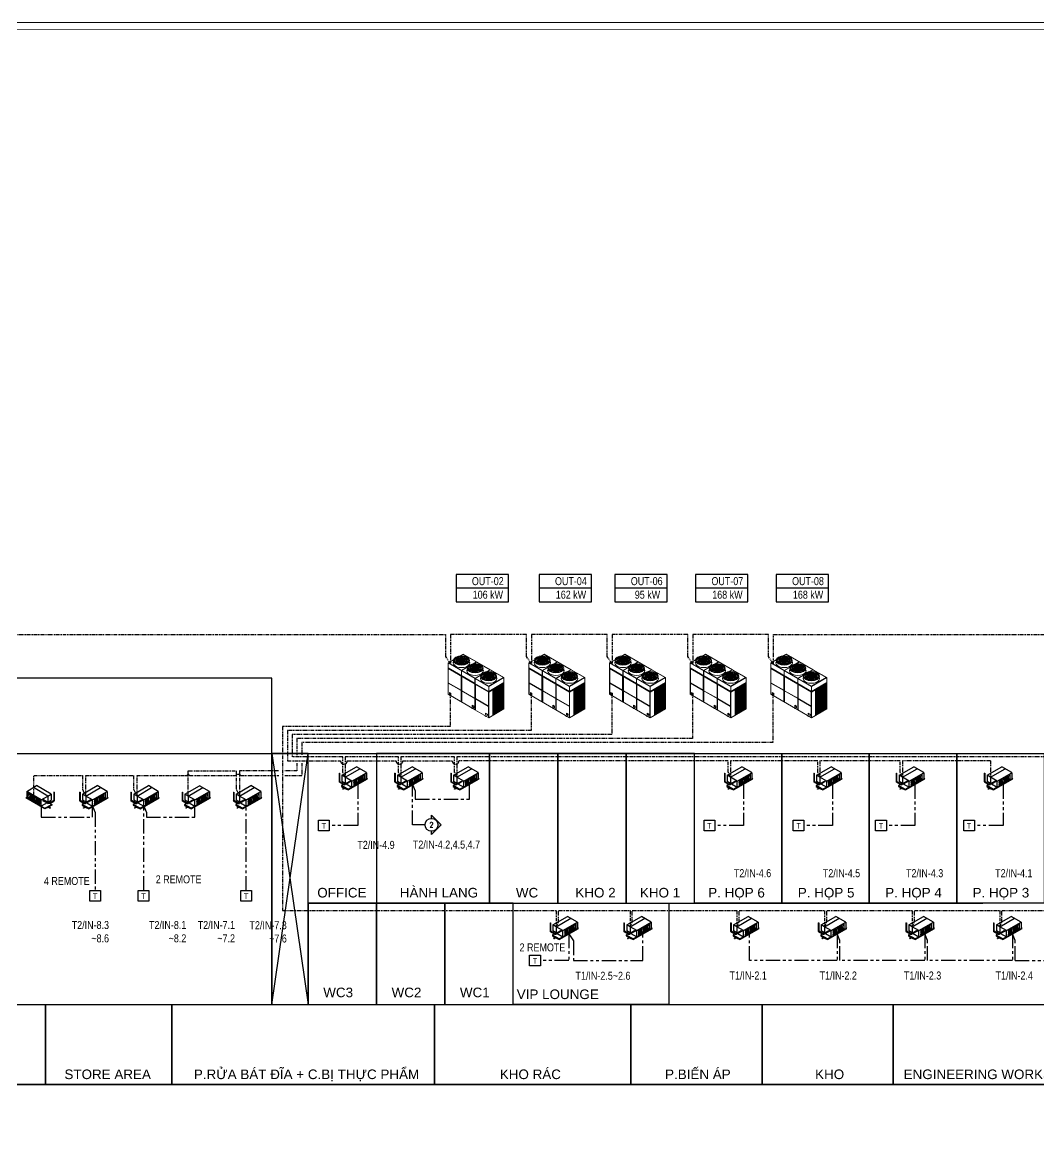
# Model space of a CAD drawing. Header units: millimetres. Extents: x -91525 to 4597779, y -698580 to 576167.
# Drawn here: x -39578 to 4982, y -93966 to -44359 of the extents above; entities that cross this region are included whole.
import ezdxf
from ezdxf.enums import TextEntityAlignment as Align

# ---------------------------------------------------------------- set-up
doc = ezdxf.new("R2010")
doc.units = ezdxf.units.MM
for name, pattern in [('CONTINOUS', [0]), ('HIDDEN', [0.375, 0.25, -0.125]), ('PHANTOM', [63.5, 31.75, -6.35, 6.35, -6.35, 6.35, -6.35]), ('PHANTOM2', [1.25, 0.625, -0.125, 0.125, -0.125, 0.125, -0.125])]:
    doc.linetypes.add(name, pattern=pattern)
doc.layers.get('DEFPOINTS').update_dxf_attribs({"lineweight": 5})
for name, color, linetype in [('!-AC-EQUIPEMNT', 3, 'Continuous'), ('0-----BMS.L.thermo', 3, 'Continuous'), ('0---control-remote', 2, 'HIDDEN'), ('AC-EQU', 3, 'Continuous'), ('AirC- Machine', 3, 'CONTINOUS'), ('DAY-CS', 4, 'HIDDEN'), ('P-PL31-35$0$I-NOTE', 8, 'Continuous')]:
    doc.layers.add(name, color=color, linetype=linetype)
for name, color, linetype, lineweight in [('0---CONTROL', 6, 'PHANTOM', 30), ('AC-equip', 3, 'Continuous', 15), ('KHUNG TEN SD3 - Ariyana 2007$0$0-CON', 253, 'Continuous', 0)]:
    doc.layers.add(name, color=color, linetype=linetype, lineweight=lineweight)
doc.styles.add('0-----E.Arial', font='arial.ttf')
doc.styles.add('E-Dia-TEXT', font='romans.shx', dxfattribs={"width": 0.85, "bigfont": 'vns.shx'})
doc.styles.add('GHS', font='nghia5.shx', dxfattribs={"width": 0.8, "bigfont": 'bigfont.shx'})
doc.styles.add('P-PL31-35$0$Arial', font='arial.ttf')

# ---------------------------------------------------------------- blocks, each defined once
blk = doc.blocks.new('RX48M')
at = {"color": 0, "ltscale": 2.5}
for p, q in [((-1929, 822), (-1677, 968)), ((-1889, 825), (-1677, 948)), ((558, -322), (-1677, 968)), ((-594, 323), (-1677, 948)), ((-2934, 242), (-2476, 507)), ((-2934, 242), (-2934, -2338)), ((-2934, 242), (-700, -1048)), ((-2899, 242), (-2481, 484)), ((-2899, 242), (-1817, -383)), ((-2464, 247), (-2464, 355)), ((-2436, 555), (-2186, 511)), ((-2436, 340), (-1903, 434)), ((-2277, 708), (-1883, 480)), ((-2277, 187), (-2092, 294)), ((-1903, 660), (-1957, 808)), ((-1957, 87), (-1842, 402)), ((-1809, 493), (-1695, 808)), ((-1769, 414), (-1374, 187)), ((-1749, 461), (-1215, 555)), ((-1695, 87), (-1748, 235)), ((-1560, 601), (-1374, 708)), ((-1466, 384), (-1215, 340)), ((-1188, 247), (-1188, 355)), ((-1157, 61), (-762, -167)), ((-860, 170), (-594, 323)), ((-783, 13), (-837, 161)), ((-816, 175), (-577, 313)), ((-689, -154), (-574, 161)), ((523, -322), (-577, 313)), ((-439, -46), (-254, 61)), ((-2934, -172), (-700, -1462)), ((-2934, -224), (-700, -1514)), ((-2917, -234), (-2917, -2348)), ((-1860, -844), (-1860, -2958)), ((-1842, -834), (-1842, -2968)), ((-1834, -393), (-1834, -859)), ((-1818, -402), (-1818, -868)), ((-1817, -383), (-1345, -111)), ((-1811, -892), (-1811, -2986)), ((-1800, -393), (-1354, -136)), ((-1800, -393), (-700, -1028)), ((-1794, -882), (-1794, -2996)), ((-1344, -400), (-1344, -292)), ((-1316, -92), (-1065, -136)), ((-1316, -307), (-783, -213)), ((-1157, -460), (-972, -353)), ((-837, -560), (-722, -245)), ((-700, -1048), (558, -322)), ((-700, -1028), (523, -322)), ((-698, -1049), (-235, -781)), ((-648, -233), (-254, -460)), ((-628, -186), (-95, -92)), ((-574, -560), (-628, -412)), ((-345, -263), (-95, -307)), ((-197, -738), (53, -782)), ((-197, -953), (336, -859)), ((-67, -400), (-67, -292)), ((-38, -585), (356, -812)), ((259, -476), (524, -323)), ((336, -633), (282, -485)), ((282, -1206), (396, -891)), ((302, -471), (559, -323)), ((430, -800), (544, -485)), ((470, -878), (864, -1106)), ((490, -832), (1023, -738)), ((1642, -968), (542, -333)), ((1676, -968), (559, -323)), ((679, -692), (864, -585)), ((773, -909), (1023, -953)), ((-2917, -1404), (-1860, -2014)), ((-2917, -1424), (-1860, -2034)), ((-717, -1504), (-717, -3618)), ((-715, -1039), (-713, -3620)), ((-715, -1453), (419, -2108)), ((-715, -1505), (419, -2159)), ((-700, -1048), (-700, -3628)), ((-700, -1048), (-697, -3629)), ((-698, -1049), (419, -1694)), ((-693, -1538), (-693, -3632)), ((-681, -1039), (419, -1674)), ((-676, -1528), (-676, -3642)), ((-225, -1045), (-225, -938)), ((-38, -1106), (147, -999)), ((419, -1694), (1676, -968)), ((419, -1674), (1642, -968)), ((419, -2107), (1676, -1381)), ((419, -2159), (1676, -1433)), ((419, -1694), (419, -4274)), ((544, -1206), (490, -1058)), ((930, -1864), (930, -3979)), ((947, -1854), (947, -3969)), ((991, -1876), (1058, -1838)), ((1051, -1045), (1051, -938)), ((1065, -1842), (1065, -1954)), ((1100, -1766), (1100, -3881)), ((1117, -1756), (1117, -3871)), ((1169, -1782), (1169, -1894)), ((1176, -1770), (1242, -1731)), ((1176, -1898), (1242, -1859)), ((1249, -1735), (1249, -1847)), ((1290, -1712), (1290, -1824)), ((1297, -1700), (1364, -1661)), ((1297, -1828), (1364, -1789)), ((1297, -1872), (1364, -1834)), ((1371, -1665), (1371, -1777)), ((1371, -1838), (1371, -1950)), ((1419, -1637), (1419, -1749)), ((1419, -1810), (1419, -1922)), ((1426, -1625), (1492, -1587)), ((1426, -1753), (1492, -1715)), ((1426, -1798), (1492, -1760)), ((1499, -1591), (1499, -1703)), ((1499, -1764), (1499, -1876)), ((1548, -1563), (1548, -1675)), ((1548, -1736), (1548, -1848)), ((1555, -1551), (1621, -1513)), ((1555, -1679), (1621, -1641)), ((1555, -1724), (1621, -1685)), ((1555, -1852), (1621, -1813)), ((1555, -1897), (1621, -1858)), ((1628, -1517), (1628, -1629)), ((1628, -1689), (1628, -1801)), ((1628, -1862), (1628, -1974)), ((1676, -968), (1676, -3548)), ((-2934, -2338), (-700, -3628)), ((-2814, -2196), (-2692, -2266)), ((-2814, -2408), (-2814, -2196)), ((-2786, -2423), (-2806, -2445)), ((-2806, -2445), (-2754, -2475)), ((-2753, -2441), (-2788, -2462)), ((-2785, -2440), (-2744, -2464)), ((-2754, -2475), (-2717, -2463)), ((-2692, -2478), (-2692, -2266)), ((-1794, -2052), (-717, -2674)), ((-1794, -2072), (-717, -2694)), ((-676, -2698), (401, -3319)), ((-676, -2718), (401, -3339)), ((401, -2149), (401, -4264)), ((765, -1959), (765, -4074)), ((783, -1949), (783, -4064)), ((821, -1983), (821, -2095)), ((821, -2155), (821, -2267)), ((821, -2328), (821, -2440)), ((821, -2501), (821, -2613)), ((821, -2674), (821, -2786)), ((828, -1971), (894, -1932)), ((828, -2099), (894, -2060)), ((828, -2143), (894, -2105)), ((828, -2271), (894, -2233)), ((828, -2316), (894, -2278)), ((828, -2444), (894, -2406)), ((828, -2489), (894, -2451)), ((828, -2617), (894, -2579)), ((828, -2662), (894, -2623)), ((828, -2790), (894, -2751)), ((828, -2834), (894, -2796)), ((901, -1936), (901, -2048)), ((901, -2109), (901, -2221)), ((901, -2282), (901, -2394)), ((901, -2455), (901, -2567)), ((901, -2627), (901, -2739)), ((984, -1888), (984, -2000)), ((984, -2061), (984, -2173)), ((984, -2234), (984, -2346)), ((984, -2407), (984, -2519)), ((984, -2579), (984, -2691)), ((984, -2752), (984, -2864)), ((991, -2004), (1058, -1966)), ((991, -2049), (1058, -2011)), ((991, -2177), (1058, -2139)), ((991, -2222), (1058, -2183)), ((991, -2350), (1058, -2312)), ((991, -2395), (1058, -2356)), ((991, -2523), (1058, -2484)), ((991, -2567), (1058, -2529)), ((991, -2695), (1058, -2657)), ((991, -2740), (1058, -2702)), ((1065, -2015), (1065, -2127)), ((1065, -2187), (1065, -2300)), ((1065, -2360), (1065, -2472)), ((1065, -2533), (1065, -2645)), ((1065, -2706), (1065, -2818)), ((1169, -1954), (1169, -2066)), ((1169, -2127), (1169, -2239)), ((1169, -2300), (1169, -2412)), ((1169, -2473), (1169, -2585)), ((1169, -2646), (1169, -2758)), ((1176, -1942), (1242, -1904)), ((1176, -2070), (1242, -2032)), ((1176, -2115), (1242, -2077)), ((1176, -2243), (1242, -2205)), ((1176, -2288), (1242, -2250)), ((1176, -2416), (1242, -2378)), ((1176, -2461), (1242, -2422)), ((1176, -2589), (1242, -2551)), ((1176, -2634), (1242, -2595)), ((1176, -2762), (1242, -2723)), ((1176, -2806), (1242, -2768)), ((1249, -1908), (1249, -2020)), ((1249, -2081), (1249, -2193)), ((1249, -2254), (1249, -2366)), ((1249, -2426), (1249, -2539)), ((1249, -2599), (1249, -2711)), ((1249, -2772), (1249, -2884)), ((1290, -1884), (1290, -1996)), ((1290, -2057), (1290, -2169)), ((1290, -2230), (1290, -2342)), ((1290, -2403), (1290, -2515)), ((1290, -2575), (1290, -2687)), ((1290, -2748), (1290, -2860)), ((1297, -2000), (1364, -1962)), ((1297, -2045), (1364, -2007)), ((1297, -2173), (1364, -2135)), ((1297, -2218), (1364, -2180)), ((1297, -2346), (1364, -2308)), ((1297, -2391), (1364, -2352)), ((1297, -2519), (1364, -2480)), ((1297, -2563), (1364, -2525)), ((1297, -2691), (1364, -2653)), ((1297, -2736), (1364, -2698)), ((1371, -2011), (1371, -2123)), ((1371, -2184), (1371, -2296)), ((1371, -2356), (1371, -2468)), ((1371, -2529), (1371, -2641)), ((1371, -2702), (1371, -2814)), ((1419, -1983), (1419, -2095)), ((1419, -2156), (1419, -2268)), ((1419, -2328), (1419, -2440)), ((1419, -2501), (1419, -2613)), ((1419, -2674), (1419, -2786)), ((1426, -1926), (1492, -1888)), ((1426, -1971), (1492, -1932)), ((1426, -2099), (1492, -2061)), ((1426, -2144), (1492, -2105)), ((1426, -2272), (1492, -2233)), ((1426, -2316), (1492, -2278)), ((1426, -2444), (1492, -2406)), ((1426, -2489), (1492, -2451)), ((1426, -2617), (1492, -2579)), ((1426, -2662), (1492, -2624)), ((1426, -2790), (1492, -2752)), ((1426, -2835), (1492, -2796)), ((1499, -1936), (1499, -2049)), ((1499, -2109), (1499, -2221)), ((1499, -2282), (1499, -2394)), ((1499, -2455), (1499, -2567)), ((1499, -2628), (1499, -2740)), ((1548, -1909), (1548, -2021)), ((1548, -2081), (1548, -2193)), ((1548, -2254), (1548, -2366)), ((1548, -2427), (1548, -2539)), ((1548, -2600), (1548, -2712)), ((1548, -2772), (1548, -2884)), ((1555, -2025), (1621, -1986)), ((1555, -2069), (1621, -2031)), ((1555, -2197), (1621, -2159)), ((1555, -2242), (1621, -2204)), ((1555, -2370), (1621, -2332)), ((1555, -2415), (1621, -2377)), ((1555, -2543), (1621, -2505)), ((1555, -2588), (1621, -2549)), ((1555, -2716), (1621, -2677)), ((1555, -2760), (1621, -2722)), ((1628, -2035), (1628, -2147)), ((1628, -2208), (1628, -2320)), ((1628, -2381), (1628, -2493)), ((1628, -2553), (1628, -2665)), ((1628, -2726), (1628, -2838)), ((-977, -3468), (-997, -3489)), ((-997, -3489), (-946, -3519)), ((-944, -3486), (-979, -3506)), ((-976, -3484), (-935, -3508)), ((-958, -3252), (-958, -3364)), ((-958, -3252), (-810, -3337)), ((-958, -3364), (-810, -3450)), ((-946, -3519), (-908, -3508)), ((-810, -3337), (-810, -3450)), ((-713, -3620), (419, -4274)), ((419, -4274), (1676, -3548)), ((821, -2846), (821, -2958)), ((821, -3019), (821, -3131)), ((821, -3192), (821, -3304)), ((821, -3365), (821, -3477)), ((821, -3537), (821, -3650)), ((821, -3710), (821, -3822)), ((828, -2962), (894, -2924)), ((828, -3007), (894, -2969)), ((828, -3135), (894, -3097)), ((828, -3180), (894, -3142)), ((828, -3308), (894, -3270)), ((828, -3353), (894, -3314)), ((828, -3481), (894, -3442)), ((828, -3525), (894, -3487)), ((828, -3654), (894, -3615)), ((828, -3698), (894, -3660)), ((901, -2800), (901, -2912)), ((901, -2973), (901, -3085)), ((901, -3146), (901, -3258)), ((901, -3318), (901, -3430)), ((901, -3491), (901, -3603)), ((901, -3664), (901, -3776)), ((984, -2925), (984, -3037)), ((984, -3098), (984, -3210)), ((984, -3270), (984, -3382)), ((984, -3443), (984, -3555)), ((984, -3616), (984, -3728)), ((991, -2868), (1058, -2830)), ((991, -2913), (1058, -2875)), ((991, -3041), (1058, -3003)), ((991, -3086), (1058, -3047)), ((991, -3214), (1058, -3175)), ((991, -3258), (1058, -3220)), ((991, -3386), (1058, -3348)), ((991, -3431), (1058, -3393)), ((991, -3559), (1058, -3521)), ((991, -3604), (1058, -3566)), ((991, -3732), (1058, -3694)), ((1065, -2879), (1065, -2991)), ((1065, -3051), (1065, -3163)), ((1065, -3224), (1065, -3336)), ((1065, -3397), (1065, -3509)), ((1065, -3570), (1065, -3682)), ((1169, -2818), (1169, -2930)), ((1169, -2991), (1169, -3103)), ((1169, -3164), (1169, -3276)), ((1169, -3337), (1169, -3449)), ((1169, -3509), (1169, -3621)), ((1169, -3682), (1169, -3794)), ((1176, -2934), (1242, -2896)), ((1176, -2979), (1242, -2941)), ((1176, -3107), (1242, -3069)), ((1176, -3152), (1242, -3114)), ((1176, -3280), (1242, -3242)), ((1176, -3325), (1242, -3286)), ((1176, -3453), (1242, -3414)), ((1176, -3497), (1242, -3459)), ((1176, -3625), (1242, -3587)), ((1176, -3670), (1242, -3632)), ((1249, -2945), (1249, -3057)), ((1249, -3118), (1249, -3230)), ((1249, -3290), (1249, -3402)), ((1249, -3463), (1249, -3575)), ((1249, -3636), (1249, -3748)), ((1290, -2921), (1290, -3033)), ((1290, -3094), (1290, -3206)), ((1290, -3266), (1290, -3379)), ((1290, -3439), (1290, -3551)), ((1290, -3612), (1290, -3724)), ((1297, -2864), (1364, -2826)), ((1297, -2909), (1364, -2871)), ((1297, -3037), (1364, -2999)), ((1297, -3082), (1364, -3043)), ((1297, -3210), (1364, -3171)), ((1297, -3254), (1364, -3216)), ((1297, -3383), (1364, -3344)), ((1297, -3427), (1364, -3389)), ((1297, -3555), (1364, -3517)), ((1297, -3600), (1364, -3562)), ((1297, -3728), (1364, -3690)), ((1371, -2875), (1371, -2987)), ((1371, -3047), (1371, -3159)), ((1371, -3220), (1371, -3332)), ((1371, -3393), (1371, -3505)), ((1371, -3566), (1371, -3678)), ((1419, -2847), (1419, -2959)), ((1419, -3019), (1419, -3131)), ((1419, -3192), (1419, -3304)), ((1419, -3365), (1419, -3477)), ((1419, -3538), (1419, -3650)), ((1426, -2963), (1492, -2924)), ((1426, -3007), (1492, -2969)), ((1426, -3135), (1492, -3097)), ((1426, -3180), (1492, -3142)), ((1426, -3308), (1492, -3270)), ((1426, -3353), (1492, -3315)), ((1426, -3481), (1492, -3443)), ((1426, -3526), (1492, -3487)), ((1426, -3654), (1492, -3615)), ((1499, -2800), (1499, -2912)), ((1499, -2973), (1499, -3085)), ((1499, -3146), (1499, -3258)), ((1499, -3319), (1499, -3431)), ((1499, -3491), (1499, -3603)), ((1548, -2945), (1548, -3057)), ((1548, -3118), (1548, -3230)), ((1548, -3291), (1548, -3403)), ((1548, -3463), (1548, -3576)), ((1555, -2888), (1621, -2850)), ((1555, -2933), (1621, -2895)), ((1555, -3061), (1621, -3023)), ((1555, -3106), (1621, -3068)), ((1555, -3234), (1621, -3196)), ((1555, -3279), (1621, -3240)), ((1555, -3407), (1621, -3368)), ((1555, -3451), (1621, -3413)), ((1555, -3580), (1621, -3541)), ((1628, -2899), (1628, -3011)), ((1628, -3072), (1628, -3184)), ((1628, -3244), (1628, -3356)), ((1628, -3417), (1628, -3529)), ((141, -4113), (121, -4135)), ((121, -4135), (173, -4165)), ((174, -4131), (139, -4152)), ((143, -4130), (183, -4154)), ((160, -3898), (160, -4010)), ((160, -3898), (308, -3983)), ((160, -4010), (308, -4095)), ((173, -4165), (210, -4153)), ((308, -3983), (308, -4095)), ((821, -3883), (821, -3995)), ((828, -3826), (894, -3788)), ((828, -3871), (894, -3833)), ((828, -3999), (894, -3961)), ((901, -3837), (901, -3949)), ((984, -3789), (984, -3901)), ((991, -3777), (1058, -3738)), ((991, -3905), (1058, -3866)), ((1065, -3742), (1065, -3854)), ((1176, -3798), (1242, -3760))]:
    blk.add_line(p, q, dxfattribs=at)
for centre, major_axis, start_param, end_param in [((-1826, 247), (-683, 0), 5.952605, 9.755358), ((-705, -400), (-683, 0), 5.952605, 9.755358), ((413, -1045), (-683, 0), 5.952605, 9.755358), ((1058, -1846), (-4.9, -8.49), 2.356194, 3.926991), ((1176, -1778), (-4.9, -8.49), 3.926991, 5.497787), ((1242, -1739), (-4.9, -8.49), 2.356194, 3.926991), ((1242, -1851), (4.9, 8.49), 3.926991, 5.497787), ((1297, -1708), (-4.9, -8.49), 3.926991, 5.497787), ((1297, -1820), (4.9, 8.49), 2.356194, 3.926991), ((1364, -1669), (-4.9, -8.49), 2.356194, 3.926991), ((1364, -1781), (4.9, 8.49), 3.926991, 5.497787), ((1364, -1842), (-4.9, -8.49), 2.356194, 3.926991), ((1426, -1633), (-4.9, -8.49), 3.926991, 5.497787), ((1426, -1745), (4.9, 8.49), 2.356194, 3.926991), ((1426, -1806), (-4.9, -8.49), 3.926991, 5.497787), ((1492, -1595), (-4.9, -8.49), 2.356194, 3.926991), ((1492, -1707), (4.9, 8.49), 3.926991, 5.497787), ((1492, -1768), (-4.9, -8.49), 2.356194, 3.926991), ((1555, -1559), (-4.9, -8.49), 3.926991, 5.497787), ((1555, -1671), (4.9, 8.49), 2.356194, 3.926991), ((1555, -1732), (-4.9, -8.49), 3.926991, 5.497787), ((1555, -1844), (4.9, 8.49), 2.356194, 3.926991), ((1621, -1521), (-4.9, -8.49), 2.356194, 3.926991), ((1621, -1633), (4.9, 8.49), 3.926991, 5.497787), ((1621, -1693), (-4.9, -8.49), 2.356194, 3.926991), ((1621, -1805), (4.9, 8.49), 3.926991, 5.497787), ((1621, -1866), (-4.9, -8.49), 2.356194, 3.926991), ((828, -1979), (-4.9, -8.49), 3.926991, 5.497787), ((828, -2091), (4.9, 8.49), 2.356194, 3.926991), ((828, -2151), (-4.9, -8.49), 3.926991, 5.497787), ((828, -2263), (4.9, 8.49), 2.356194, 3.926991), ((828, -2324), (-4.9, -8.49), 3.926991, 5.497787), ((828, -2436), (4.9, 8.49), 2.356194, 3.926991), ((828, -2497), (-4.9, -8.49), 3.926991, 5.497787), ((828, -2609), (4.9, 8.49), 2.356194, 3.926991), ((828, -2670), (-4.9, -8.49), 3.926991, 5.497787), ((828, -2782), (4.9, 8.49), 2.356194, 3.926991), ((894, -1940), (-4.9, -8.49), 2.356194, 3.926991), ((894, -2052), (4.9, 8.49), 3.926991, 5.497787), ((894, -2113), (-4.9, -8.49), 2.356194, 3.926991), ((894, -2225), (4.9, 8.49), 3.926991, 5.497787), ((894, -2286), (-4.9, -8.49), 2.356194, 3.926991), ((894, -2398), (4.9, 8.49), 3.926991, 5.497787), ((894, -2459), (-4.9, -8.49), 2.356194, 3.926991), ((894, -2571), (4.9, 8.49), 3.926991, 5.497787), ((894, -2631), (-4.9, -8.49), 2.356194, 3.926991), ((894, -2743), (4.9, 8.49), 3.926991, 5.497787), ((894, -2804), (-4.9, -8.49), 2.356194, 3.926991), ((991, -1884), (-4.9, -8.49), 3.926991, 5.497787), ((991, -1996), (4.9, 8.49), 2.356194, 3.926991), ((991, -2057), (-4.9, -8.49), 3.926991, 5.497787), ((991, -2169), (4.9, 8.49), 2.356194, 3.926991), ((991, -2230), (-4.9, -8.49), 3.926991, 5.497787), ((991, -2342), (4.9, 8.49), 2.356194, 3.926991), ((991, -2403), (-4.9, -8.49), 3.926991, 5.497787), ((991, -2515), (4.9, 8.49), 2.356194, 3.926991), ((991, -2575), (-4.9, -8.49), 3.926991, 5.497787), ((991, -2687), (4.9, 8.49), 2.356194, 3.926991), ((991, -2748), (-4.9, -8.49), 3.926991, 5.497787), ((1058, -1958), (4.9, 8.49), 3.926991, 5.497787), ((1058, -2019), (-4.9, -8.49), 2.356194, 3.926991), ((1058, -2131), (4.9, 8.49), 3.926991, 5.497787), ((1058, -2191), (-4.9, -8.49), 2.356194, 3.926991), ((1058, -2304), (4.9, 8.49), 3.926991, 5.497787), ((1058, -2364), (-4.9, -8.49), 2.356194, 3.926991), ((1058, -2476), (4.9, 8.49), 3.926991, 5.497787), ((1058, -2537), (-4.9, -8.49), 2.356194, 3.926991), ((1058, -2649), (4.9, 8.49), 3.926991, 5.497787), ((1058, -2710), (-4.9, -8.49), 2.356194, 3.926991), ((1176, -1890), (4.9, 8.49), 2.356194, 3.926991), ((1176, -1950), (-4.9, -8.49), 3.926991, 5.497787), ((1176, -2062), (4.9, 8.49), 2.356194, 3.926991), ((1176, -2123), (-4.9, -8.49), 3.926991, 5.497787), ((1176, -2235), (4.9, 8.49), 2.356194, 3.926991), ((1176, -2296), (-4.9, -8.49), 3.926991, 5.497787), ((1176, -2408), (4.9, 8.49), 2.356194, 3.926991), ((1176, -2469), (-4.9, -8.49), 3.926991, 5.497787), ((1176, -2581), (4.9, 8.49), 2.356194, 3.926991), ((1176, -2642), (-4.9, -8.49), 3.926991, 5.497787), ((1176, -2754), (4.9, 8.49), 2.356194, 3.926991), ((1242, -1912), (-4.9, -8.49), 2.356194, 3.926991), ((1242, -2024), (4.9, 8.49), 3.926991, 5.497787), ((1242, -2085), (-4.9, -8.49), 2.356194, 3.926991), ((1242, -2197), (4.9, 8.49), 3.926991, 5.497787), ((1242, -2258), (-4.9, -8.49), 2.356194, 3.926991), ((1242, -2370), (4.9, 8.49), 3.926991, 5.497787), ((1242, -2430), (-4.9, -8.49), 2.356194, 3.926991), ((1242, -2543), (4.9, 8.49), 3.926991, 5.497787), ((1242, -2603), (-4.9, -8.49), 2.356194, 3.926991), ((1242, -2715), (4.9, 8.49), 3.926991, 5.497787), ((1242, -2776), (-4.9, -8.49), 2.356194, 3.926991), ((1297, -1880), (-4.9, -8.49), 3.926991, 5.497787), ((1297, -1992), (4.9, 8.49), 2.356194, 3.926991), ((1297, -2053), (-4.9, -8.49), 3.926991, 5.497787), ((1297, -2165), (4.9, 8.49), 2.356194, 3.926991), ((1297, -2226), (-4.9, -8.49), 3.926991, 5.497787), ((1297, -2338), (4.9, 8.49), 2.356194, 3.926991), ((1297, -2399), (-4.9, -8.49), 3.926991, 5.497787), ((1297, -2511), (4.9, 8.49), 2.356194, 3.926991), ((1297, -2571), (-4.9, -8.49), 3.926991, 5.497787), ((1297, -2683), (4.9, 8.49), 2.356194, 3.926991), ((1297, -2744), (-4.9, -8.49), 3.926991, 5.497787), ((1364, -1954), (4.9, 8.49), 3.926991, 5.497787), ((1364, -2015), (-4.9, -8.49), 2.356194, 3.926991), ((1364, -2127), (4.9, 8.49), 3.926991, 5.497787), ((1364, -2188), (-4.9, -8.49), 2.356194, 3.926991), ((1364, -2300), (4.9, 8.49), 3.926991, 5.497787), ((1364, -2360), (-4.9, -8.49), 2.356194, 3.926991), ((1364, -2472), (4.9, 8.49), 3.926991, 5.497787), ((1364, -2533), (-4.9, -8.49), 2.356194, 3.926991), ((1364, -2645), (4.9, 8.49), 3.926991, 5.497787), ((1364, -2706), (-4.9, -8.49), 2.356194, 3.926991), ((1426, -1918), (4.9, 8.49), 2.356194, 3.926991), ((1426, -1979), (-4.9, -8.49), 3.926991, 5.497787), ((1426, -2091), (4.9, 8.49), 2.356194, 3.926991), ((1426, -2152), (-4.9, -8.49), 3.926991, 5.497787), ((1426, -2264), (4.9, 8.49), 2.356194, 3.926991), ((1426, -2324), (-4.9, -8.49), 3.926991, 5.497787), ((1426, -2436), (4.9, 8.49), 2.356194, 3.926991), ((1426, -2497), (-4.9, -8.49), 3.926991, 5.497787), ((1426, -2609), (4.9, 8.49), 2.356194, 3.926991), ((1426, -2670), (-4.9, -8.49), 3.926991, 5.497787), ((1426, -2782), (4.9, 8.49), 2.356194, 3.926991), ((1492, -1880), (4.9, 8.49), 3.926991, 5.497787), ((1492, -1940), (-4.9, -8.49), 2.356194, 3.926991), ((1492, -2053), (4.9, 8.49), 3.926991, 5.497787), ((1492, -2113), (-4.9, -8.49), 2.356194, 3.926991), ((1492, -2225), (4.9, 8.49), 3.926991, 5.497787), ((1492, -2286), (-4.9, -8.49), 2.356194, 3.926991), ((1492, -2398), (4.9, 8.49), 3.926991, 5.497787), ((1492, -2459), (-4.9, -8.49), 2.356194, 3.926991), ((1492, -2571), (4.9, 8.49), 3.926991, 5.497787), ((1492, -2632), (-4.9, -8.49), 2.356194, 3.926991), ((1492, -2744), (4.9, 8.49), 3.926991, 5.497787), ((1492, -2804), (-4.9, -8.49), 2.356194, 3.926991), ((1555, -1905), (-4.9, -8.49), 3.926991, 5.497787), ((1555, -2017), (4.9, 8.49), 2.356194, 3.926991), ((1555, -2077), (-4.9, -8.49), 3.926991, 5.497787), ((1555, -2189), (4.9, 8.49), 2.356194, 3.926991), ((1555, -2250), (-4.9, -8.49), 3.926991, 5.497787), ((1555, -2362), (4.9, 8.49), 2.356194, 3.926991), ((1555, -2423), (-4.9, -8.49), 3.926991, 5.497787), ((1555, -2535), (4.9, 8.49), 2.356194, 3.926991), ((1555, -2596), (-4.9, -8.49), 3.926991, 5.497787), ((1555, -2708), (4.9, 8.49), 2.356194, 3.926991), ((1555, -2768), (-4.9, -8.49), 3.926991, 5.497787), ((1621, -1978), (4.9, 8.49), 3.926991, 5.497787), ((1621, -2039), (-4.9, -8.49), 2.356194, 3.926991), ((1621, -2151), (4.9, 8.49), 3.926991, 5.497787), ((1621, -2212), (-4.9, -8.49), 2.356194, 3.926991), ((1621, -2324), (4.9, 8.49), 3.926991, 5.497787), ((1621, -2385), (-4.9, -8.49), 2.356194, 3.926991), ((1621, -2497), (4.9, 8.49), 3.926991, 5.497787), ((1621, -2557), (-4.9, -8.49), 2.356194, 3.926991), ((1621, -2669), (4.9, 8.49), 3.926991, 5.497787), ((1621, -2730), (-4.9, -8.49), 2.356194, 3.926991), ((828, -2842), (-4.9, -8.49), 3.926991, 5.497787), ((828, -2954), (4.9, 8.49), 2.356194, 3.926991), ((828, -3015), (-4.9, -8.49), 3.926991, 5.497787), ((828, -3127), (4.9, 8.49), 2.356194, 3.926991), ((828, -3188), (-4.9, -8.49), 3.926991, 5.497787), ((828, -3300), (4.9, 8.49), 2.356194, 3.926991), ((828, -3361), (-4.9, -8.49), 3.926991, 5.497787), ((828, -3473), (4.9, 8.49), 2.356194, 3.926991), ((828, -3533), (-4.9, -8.49), 3.926991, 5.497787), ((828, -3646), (4.9, 8.49), 2.356194, 3.926991), ((828, -3706), (-4.9, -8.49), 3.926991, 5.497787), ((894, -2916), (4.9, 8.49), 3.926991, 5.497787), ((894, -2977), (-4.9, -8.49), 2.356194, 3.926991), ((894, -3089), (4.9, 8.49), 3.926991, 5.497787), ((894, -3150), (-4.9, -8.49), 2.356194, 3.926991), ((894, -3262), (4.9, 8.49), 3.926991, 5.497787), ((894, -3322), (-4.9, -8.49), 2.356194, 3.926991), ((894, -3434), (4.9, 8.49), 3.926991, 5.497787), ((894, -3495), (-4.9, -8.49), 2.356194, 3.926991), ((894, -3607), (4.9, 8.49), 3.926991, 5.497787), ((894, -3668), (-4.9, -8.49), 2.356194, 3.926991), ((991, -2860), (4.9, 8.49), 2.356194, 3.926991), ((991, -2921), (-4.9, -8.49), 3.926991, 5.497787), ((991, -3033), (4.9, 8.49), 2.356194, 3.926991), ((991, -3094), (-4.9, -8.49), 3.926991, 5.497787), ((991, -3206), (4.9, 8.49), 2.356194, 3.926991), ((991, -3266), (-4.9, -8.49), 3.926991, 5.497787), ((991, -3378), (4.9, 8.49), 2.356194, 3.926991), ((991, -3439), (-4.9, -8.49), 3.926991, 5.497787), ((991, -3551), (4.9, 8.49), 2.356194, 3.926991), ((991, -3612), (-4.9, -8.49), 3.926991, 5.497787), ((991, -3724), (4.9, 8.49), 2.356194, 3.926991), ((1058, -2822), (4.9, 8.49), 3.926991, 5.497787), ((1058, -2883), (-4.9, -8.49), 2.356194, 3.926991), ((1058, -2995), (4.9, 8.49), 3.926991, 5.497787), ((1058, -3055), (-4.9, -8.49), 2.356194, 3.926991), ((1058, -3167), (4.9, 8.49), 3.926991, 5.497787), ((1058, -3228), (-4.9, -8.49), 2.356194, 3.926991), ((1058, -3340), (4.9, 8.49), 3.926991, 5.497787), ((1058, -3401), (-4.9, -8.49), 2.356194, 3.926991), ((1058, -3513), (4.9, 8.49), 3.926991, 5.497787), ((1058, -3574), (-4.9, -8.49), 2.356194, 3.926991), ((1058, -3686), (4.9, 8.49), 3.926991, 5.497787), ((1176, -2814), (-4.9, -8.49), 3.926991, 5.497787), ((1176, -2926), (4.9, 8.49), 2.356194, 3.926991), ((1176, -2987), (-4.9, -8.49), 3.926991, 5.497787), ((1176, -3099), (4.9, 8.49), 2.356194, 3.926991), ((1176, -3160), (-4.9, -8.49), 3.926991, 5.497787), ((1176, -3272), (4.9, 8.49), 2.356194, 3.926991), ((1176, -3333), (-4.9, -8.49), 3.926991, 5.497787), ((1176, -3445), (4.9, 8.49), 2.356194, 3.926991), ((1176, -3505), (-4.9, -8.49), 3.926991, 5.497787), ((1176, -3617), (4.9, 8.49), 2.356194, 3.926991), ((1176, -3678), (-4.9, -8.49), 3.926991, 5.497787), ((1242, -2888), (4.9, 8.49), 3.926991, 5.497787), ((1242, -2949), (-4.9, -8.49), 2.356194, 3.926991), ((1242, -3061), (4.9, 8.49), 3.926991, 5.497787), ((1242, -3122), (-4.9, -8.49), 2.356194, 3.926991), ((1242, -3234), (4.9, 8.49), 3.926991, 5.497787), ((1242, -3294), (-4.9, -8.49), 2.356194, 3.926991), ((1242, -3406), (4.9, 8.49), 3.926991, 5.497787), ((1242, -3467), (-4.9, -8.49), 2.356194, 3.926991), ((1242, -3579), (4.9, 8.49), 3.926991, 5.497787), ((1242, -3640), (-4.9, -8.49), 2.356194, 3.926991), ((1297, -2856), (4.9, 8.49), 2.356194, 3.926991), ((1297, -2917), (-4.9, -8.49), 3.926991, 5.497787), ((1297, -3029), (4.9, 8.49), 2.356194, 3.926991), ((1297, -3090), (-4.9, -8.49), 3.926991, 5.497787), ((1297, -3202), (4.9, 8.49), 2.356194, 3.926991), ((1297, -3262), (-4.9, -8.49), 3.926991, 5.497787), ((1297, -3375), (4.9, 8.49), 2.356194, 3.926991), ((1297, -3435), (-4.9, -8.49), 3.926991, 5.497787), ((1297, -3547), (4.9, 8.49), 2.356194, 3.926991), ((1297, -3608), (-4.9, -8.49), 3.926991, 5.497787), ((1297, -3720), (4.9, 8.49), 2.356194, 3.926991), ((1364, -2818), (4.9, 8.49), 3.926991, 5.497787), ((1364, -2879), (-4.9, -8.49), 2.356194, 3.926991), ((1364, -2991), (4.9, 8.49), 3.926991, 5.497787), ((1364, -3051), (-4.9, -8.49), 2.356194, 3.926991), ((1364, -3163), (4.9, 8.49), 3.926991, 5.497787), ((1364, -3224), (-4.9, -8.49), 2.356194, 3.926991), ((1364, -3336), (4.9, 8.49), 3.926991, 5.497787), ((1364, -3397), (-4.9, -8.49), 2.356194, 3.926991), ((1364, -3509), (4.9, 8.49), 3.926991, 5.497787), ((1364, -3570), (-4.9, -8.49), 2.356194, 3.926991), ((1364, -3682), (4.9, 8.49), 3.926991, 5.497787), ((1426, -2843), (-4.9, -8.49), 3.926991, 5.497787), ((1426, -2955), (4.9, 8.49), 2.356194, 3.926991), ((1426, -3015), (-4.9, -8.49), 3.926991, 5.497787), ((1426, -3127), (4.9, 8.49), 2.356194, 3.926991), ((1426, -3188), (-4.9, -8.49), 3.926991, 5.497787), ((1426, -3300), (4.9, 8.49), 2.356194, 3.926991), ((1426, -3361), (-4.9, -8.49), 3.926991, 5.497787), ((1426, -3473), (4.9, 8.49), 2.356194, 3.926991), ((1426, -3534), (-4.9, -8.49), 3.926991, 5.497787), ((1426, -3646), (4.9, 8.49), 2.356194, 3.926991), ((1492, -2916), (4.9, 8.49), 3.926991, 5.497787), ((1492, -2977), (-4.9, -8.49), 2.356194, 3.926991), ((1492, -3089), (4.9, 8.49), 3.926991, 5.497787), ((1492, -3150), (-4.9, -8.49), 2.356194, 3.926991), ((1492, -3262), (4.9, 8.49), 3.926991, 5.497787), ((1492, -3323), (-4.9, -8.49), 2.356194, 3.926991), ((1492, -3435), (4.9, 8.49), 3.926991, 5.497787), ((1492, -3495), (-4.9, -8.49), 2.356194, 3.926991), ((1492, -3607), (4.9, 8.49), 3.926991, 5.497787), ((1555, -2880), (4.9, 8.49), 2.356194, 3.926991), ((1555, -2941), (-4.9, -8.49), 3.926991, 5.497787), ((1555, -3053), (4.9, 8.49), 2.356194, 3.926991), ((1555, -3114), (-4.9, -8.49), 3.926991, 5.497787), ((1555, -3226), (4.9, 8.49), 2.356194, 3.926991), ((1555, -3287), (-4.9, -8.49), 3.926991, 5.497787), ((1555, -3399), (4.9, 8.49), 2.356194, 3.926991), ((1555, -3459), (-4.9, -8.49), 3.926991, 5.497787), ((1555, -3572), (4.9, 8.49), 2.356194, 3.926991), ((1621, -2842), (4.9, 8.49), 3.926991, 5.497787), ((1621, -2903), (-4.9, -8.49), 2.356194, 3.926991), ((1621, -3015), (4.9, 8.49), 3.926991, 5.497787), ((1621, -3076), (-4.9, -8.49), 2.356194, 3.926991), ((1621, -3188), (4.9, 8.49), 3.926991, 5.497787), ((1621, -3248), (-4.9, -8.49), 2.356194, 3.926991), ((1621, -3360), (4.9, 8.49), 3.926991, 5.497787), ((1621, -3421), (-4.9, -8.49), 2.356194, 3.926991), ((1621, -3533), (4.9, 8.49), 3.926991, 5.497787), ((828, -3818), (4.9, 8.49), 2.356194, 3.926991), ((828, -3879), (-4.9, -8.49), 3.926991, 5.497787), ((828, -3991), (4.9, 8.49), 2.356194, 3.926991), ((894, -3780), (4.9, 8.49), 3.926991, 5.497787), ((894, -3841), (-4.9, -8.49), 2.356194, 3.926991), ((894, -3953), (4.9, 8.49), 3.926991, 5.497787), ((991, -3785), (-4.9, -8.49), 3.926991, 5.497787), ((991, -3897), (4.9, 8.49), 2.356194, 3.926991), ((1058, -3746), (-4.9, -8.49), 2.356194, 3.926991), ((1058, -3858), (4.9, 8.49), 3.926991, 5.497787), ((1176, -3790), (4.9, 8.49), 2.356194, 3.926991), ((1242, -3752), (4.9, 8.49), 3.926991, 5.497787)]:
    blk.add_ellipse(centre, major_axis=major_axis, ratio=0.57735, start_param=start_param, end_param=end_param, dxfattribs=at)
for centre, major_axis in [((-1826, 447), (-658, 0)), ((-1826, 447), (-638, 0)), ((-1826, 447), (-552, 0)), ((-1826, 447), (-456, 0)), ((-1826, 447), (-376, 0)), ((-1826, 447), (-303, 0)), ((-1826, 447), (-240, 0)), ((-1826, 447), (-180, 0)), ((-1826, 447), (-136, 0)), ((-1826, 447), (-80.6, 0)), ((-705, -200), (-658, 0)), ((-705, -200), (-638, 0)), ((-705, -200), (-552, 0)), ((-705, -200), (-456, 0)), ((-705, -200), (-376, 0)), ((-705, -200), (-303, 0)), ((-705, -200), (-240, 0)), ((-705, -200), (-180, 0)), ((-705, -200), (-136, 0)), ((-705, -200), (-80.6, 0)), ((413, -845), (-658, 0)), ((413, -845), (-638, 0)), ((413, -845), (-552, 0)), ((413, -845), (-456, 0)), ((413, -845), (-376, 0)), ((413, -845), (-303, 0)), ((413, -845), (-240, 0)), ((413, -845), (-180, 0)), ((413, -845), (-136, 0)), ((413, -845), (-80.6, 0)), ((-2768, -2450), (-9.98, 0)), ((-959, -3494), (-9.98, 0)), ((160, -4140), (-9.98, 0))]:
    blk.add_ellipse(centre, major_axis=major_axis, ratio=0.57735, dxfattribs=at)
blk = doc.blocks.new('cattset 1 huong')
at = {"color": 8, "linetype": 'Continuous'}
for p, q in [((-11, 0), (-11, -449)), ((-11, 0), (11, 0)), ((11, 0), (11, -445))]:
    blk.add_line(p, q, dxfattribs=at)
at = {"color": 150, "ltscale": 10}
for p, q in [((139, -111), (916, 337)), ((315, -213), (1092, 236)), ((672, -418), (1444, 27)), ((1444, 33), (916, 337)), ((1444, 27), (1444, -94)), ((315, -213), (139, -111)), ((139, -111), (139, -438)), ((315, -540), (139, -438)), ((315, -213), (315, -462)), ((672, -418), (315, -213)), ((315, -462), (315, -540)), ((315, -540), (338, -553)), ((364, -568), (672, -745)), ((672, -745), (672, -418)), ((800, -672), (1444, -300)), ((1444, -94), (1444, -300)), ((800, -672), (672, -745))]:
    blk.add_line(p, q, dxfattribs=at)
at = {"color": 150}
blk.add_line((1444, 27), (1444, 33), dxfattribs=at)
at = {"color": 8}
for p, q in [((218, -601), (6, -478)), ((230, -578), (17, -455)), ((379, -529), (294, -578)), ((414, -538), (306, -601)), ((353, -533), (370, -523)), ((362, -538), (353, -533)), ((370, -523), (553, -418)), ((545, -433), (379, -529)), ((398, -559), (388, -553)), ((598, -444), (398, -559)), ((558, -456), (401, -546)), ((553, -418), (598, -444)), ((772, -656), (1366, -313)), ((772, -397), (777, -389)), ((772, -397), (772, -656)), ((1366, -49), (777, -389)), ((1050, -232), (1048, -497)), ((1093, -207), (1091, -472)), ((1366, -313), (1366, -49)), ((299, -767), (192, -829)), ((312, -790), (204, -853))]:
    blk.add_line(p, q, dxfattribs=at)
at = {"color": 252}
blk.add_line((315, -454), (315, -455), dxfattribs=at)
at = {"color": 252, "linetype": 'HIDDEN', "ltscale": 850}
for p, q in [((774, -414), (1000, -283)), ((774, -427), (1005, -292)), ((774, -447), (1014, -307)), ((774, -472), (1025, -326)), ((781, -500), (1034, -353)), ((784, -636), (1036, -489)), ((786, -629), (1038, -482)), ((788, -528), (1040, -381)), ((788, -619), (1040, -472)), ((789, -608), (1041, -461)), ((791, -551), (1043, -405)), ((791, -596), (1043, -449)), ((792, -571), (1044, -424)), ((792, -583), (1044, -437)), ((1092, -288), (1343, -142)), ((1093, -230), (1319, -99)), ((1093, -243), (1324, -108)), ((1093, -263), (1333, -123)), ((1100, -316), (1352, -169)), ((1103, -451), (1355, -305)), ((1104, -445), (1357, -298)), ((1107, -344), (1359, -197)), ((1107, -435), (1359, -288)), ((1108, -424), (1360, -277)), ((1110, -367), (1362, -221)), ((1110, -411), (1362, -265)), ((1111, -387), (1363, -240)), ((1111, -399), (1363, -253))]:
    blk.add_line(p, q, dxfattribs=at)
at = {"color": 150, "ltscale": 10}
for points in [[(214, -598), (118, -654)], [(315, -540), (239, -583)], [(474, -860), (474, -891), (1498, -300), (1444, -268)], [(118, -654), (118, -705)], [(474, -860), (118, -654)], [(118, -705), (262, -789)], [(288, -804), (474, -891)], [(672, -745), (474, -860)]]:
    blk.add_lwpolyline(points, dxfattribs=at)
at = {"color": 8, "linetype": 'Continuous'}
for centre, radius in [((22, -449), 33.8), ((22, -445), 11.2)]:
    blk.add_arc(centre, radius, 180, 240, dxfattribs=at)
at = {"color": 8}
for radius in [64.6, 90.4]:
    blk.add_arc((262, -522), radius, 240, 300, dxfattribs=at)
at = {"color": 252}
for centre, radius, start, end in [((542, -572), 250, 345.36343, 22.21073), ((979, -310), 33.7, 52.91614, 105.479), ((794, -426), 250, 345.36343, 34.74743), ((1098, -444), 8.39, 209.06587, 302.00322), ((861, -388), 250, 345.36343, 22.21073), ((1298, -126), 33.7, 52.91614, 105.479), ((1113, -242), 250, 345.36343, 34.74743), ((780, -628), 8.39, 209.06587, 302.00322)]:
    blk.add_arc(centre, radius, start, end, dxfattribs=at)
at = {"color": 8}
for centre in [(551, -444), (198, -841), (306, -779)]:
    blk.add_ellipse(centre, major_axis=(6.5, -11.2), ratio=0.57735, dxfattribs=at)
blk = doc.blocks.new('MACH')
blk.add_hatch(color=8).paths.add_polyline_path([(300, 456), (300, 300, -0.414214), (600, 0, -0.414214), (300, -300), (300, -456), (756, 0)])
at = {"color": 7}
for p, q in [((300, 300), (300, 456)), ((300, 456), (756, 0)), ((300, -456), (756, 0)), ((300, -456), (300, -300))]:
    blk.add_line(p, q, dxfattribs=at)
blk.add_circle((300, 0), 300, dxfattribs=at)
at = {"style": 'E-Dia-TEXT', "width": 0.85}
blk.add_attdef('SO', text='', height=250, dxfattribs=at).set_placement((300, 0), align=Align.MIDDLE_CENTER)
blk = doc.blocks.new('Thermo2')
at = {"layer": '0-----BMS.L.thermo', "color": 2, "linetype": 'Continuous'}
blk.add_lwpolyline([(-282, 562), (280, 562), (280, 0), (-282, 0)], close=True, dxfattribs=at)
at = {"layer": '0-----BMS.L.thermo', "color": 2, "linetype": 'Continuous', "style": '0-----E.Arial', "width": 0.8}
blk.add_text('T', height=300, dxfattribs=at).set_placement((-4, 113), align=Align.CENTER)
blk = doc.blocks.new('thermo1')
at = {"layer": '0-----BMS.L.thermo', "color": 2, "linetype": 'Continuous'}
blk.add_lwpolyline([(-10368, 92299), (-10068, 92299), (-10068, 91999), (-10368, 91999)], close=True, dxfattribs=at)
at = {"layer": '0-----BMS.L.thermo', "color": 2, "linetype": 'Continuous', "style": '0-----E.Arial', "width": 0.8}
blk.add_text('T', height=160, dxfattribs=at).set_placement((-10219, 92060), align=Align.CENTER)
blk = doc.blocks.new('KHUNG TEN SD3 - Ariyana 2007')
at = {"layer": 'DEFPOINTS', "color": 1}
blk.add_lwpolyline([(527153.77, 1774368.57), (527559.52, 1774368.57), (527559.52, 1774655.49), (527153.77, 1774655.49)], close=True, dxfattribs=at)
at = {"layer": 'KHUNG TEN SD3 - Ariyana 2007$0$0-CON', "const_width": 0.12}
blk.add_lwpolyline([(527162.72, 1774654.54), (527558.56, 1774654.54), (527558.56, 1774369.53), (527162.72, 1774369.53)], close=True, dxfattribs=at)

msp = doc.modelspace()

# ---------------------------------------------------------------- linework, layer by layer
at = {"layer": '!-AC-EQUIPEMNT', "ltscale": 2, "elevation": 0}
for points in [[(-18268, -68576), (-20564, -68576), (-20564, -69765), (-18268, -69765)], [(-14622, -68576), (-16919, -68576), (-16919, -69765), (-14622, -69765)], [(-11296, -68576), (-13593, -68576), (-13593, -69765), (-11296, -69765)], [(-7759, -68576), (-10056, -68576), (-10056, -69765), (-7759, -69765)], [(-4222, -68576), (-6519, -68576), (-6519, -69765), (-4222, -69765)]]:
    msp.add_lwpolyline(points, close=True, dxfattribs=at)
at = {"color": 8}
for p, q in [((-87938, -76424), (17891, -76424)), ((-28644, -76424), (-27045, -87440)), ((-28644, -87440), (-27045, -76424)), ((-27045, -82983), (2550, -82983)), ((-87938, -87440), (17891, -87440)), ((-87938, -90951), (17891, -90951))]:
    msp.add_line(p, q, dxfattribs=at)
at = {"color": 8, "elevation": 0}
for points in [[(-50249, -87440), (-28644, -87440), (-28644, -73114), (-50249, -73114)], [(-28644, -87440), (-27045, -87440), (-27045, -76424), (-28644, -76424)], [(-19090, -76424), (-24048, -76424), (-24048, -82983), (-19090, -82983)], [(-16094, -76424), (-19090, -76424), (-19090, -82983), (-16094, -82983)], [(-13098, -76424), (-16094, -76424), (-16094, -82983), (-13098, -82983)], [(-10102, -76424), (-13098, -76424), (-13098, -82983), (-10102, -82983)], [(-10102, -76424), (-6268, -76424), (-6268, -82983), (-10102, -82983)], [(-6268, -76424), (-2434, -76424), (-2434, -82983), (-6268, -82983)], [(-2434, -76424), (1400, -76424), (1400, -82983), (-2434, -82983)], [(1400, -76424), (5234, -76424), (5234, -82983), (1400, -82983)], [(-24048, -82983), (-27045, -82983), (-27045, -87440), (-24048, -87440)], [(-21051, -82983), (-24048, -82983), (-24048, -87440), (-21051, -87440)], [(-18054, -82983), (-21051, -82983), (-21051, -87440), (-18054, -87440)], [(-18054, -82983), (-11225, -82983), (-11224, -87440), (-18054, -87440)], [(-47188, -87440), (-38580, -87440), (-38580, -90951), (-47188, -90951)], [(-38580, -87440), (-33038, -87440), (-33038, -90951), (-38580, -90951)], [(-33038, -87440), (-21503, -87440), (-21503, -90951), (-33038, -90951)], [(-21503, -87440), (-12895, -87440), (-12895, -90951), (-21503, -90951)], [(-12895, -87440), (-7142, -87440), (-7142, -90951), (-12895, -90951)], [(-7142, -87440), (-1389, -87440), (-1389, -90951), (-7142, -90951)], [(-1389, -87440), (7219, -87440), (7219, -90951), (-1389, -90951)]]:
    msp.add_lwpolyline(points, close=True, dxfattribs=at)
at = {"layer": '0---CONTROL', "ltscale": 5}
for p, q in [((-20818, -73765), (-20818, -75235)), ((-17272, -73765), (-17272, -75411)), ((-13735, -73765), (-13735, -75586)), ((-10198, -73765), (-10198, -75762)), ((-6661, -73765), (-6661, -75937)), ((-20818, -75235), (-28174, -75235)), ((-17272, -75411), (-27964, -75411)), ((-27964, -75411), (-27964, -76749)), ((-13735, -75586), (-27753, -75586)), ((-27753, -75586), (-27753, -76574)), ((-10198, -75762), (-27542, -75762)), ((-27542, -75762), (-27542, -76490)), ((-6661, -75937), (-27331, -75937)), ((-27331, -75937), (-27331, -76490)), ((-27964, -76749), (-25631, -76749)), ((-27542, -76841), (-27542, -77182)), ((-27331, -76841), (-27331, -77392)), ((-25335, -76749), (-23193, -76749)), ((-22897, -76749), (-20732, -76749)), ((2881, -76749), (2881, -77463)), ((-28346, -77182), (-30064, -77182)), ((-30064, -77182), (-30064, -78288)), ((-27542, -77182), (-28075, -77182)), ((-34560, -78288), (-34560, -77392)), ((-34560, -77392), (-32462, -77392)), ((-32462, -77392), (-32360, -77392)), ((-32264, -77392), (-30259, -77392)), ((-30006, -77392), (-28341, -77392)), ((-28075, -77392), (-27331, -77392))]:
    msp.add_line(p, q, dxfattribs=at)
at = {"layer": '0---CONTROL', "ltscale": 5, "elevation": 0}
for points in [[(-60997, -71201), (-21018, -71201)], [(-20801, -72505), (-21018, -72163), (-21018, -71201)], [(-17255, -72505), (-17472, -72163), (-17472, -71201), (-20801, -71201), (-20801, -72505)], [(-13717, -72505), (-13935, -72163), (-13935, -71201), (-17255, -71201), (-17255, -72505)], [(-10180, -72505), (-10398, -72163), (-10398, -71201), (-13717, -71201), (-13717, -72505)], [(-6643, -72505), (-6861, -72163), (-6861, -71201), (-10180, -71201), (-10180, -72505)], [(-6643, -72505), (-6643, -71201), (13811, -71201), (13811, -87595), (8314, -87595), (8314, -87967)], [(-28174, -75235), (-28174, -83308), (-16170, -83308), (-16170, -84022), (-16071, -83819), (-16071, -83308), (-12932, -83308), (-12932, -84022), (-12832, -83819), (-12832, -83308), (-8249, -83308), (-8249, -84022), (-8150, -83819), (-8150, -83308), (-4404, -83308), (-4404, -84022), (-4304, -83819), (-4304, -83308), (-558, -83308), (-558, -84022), (-459, -83819), (-459, -83308), (3287, -83308), (3287, -84022), (3386, -83819), (3386, -83308), (7132, -83308)], [(11100, -76574), (8737, -76574), (8737, -77463), (8638, -77260), (8638, -76574), (6374, -76574), (6374, -77463), (6274, -77260), (6274, -76574), (-20525, -76574), (-20525, -77463), (-20625, -77260), (-20625, -76574), (-22989, -76574), (-22989, -77463), (-23089, -77260), (-23089, -76574), (-25427, -76574), (-25427, -77463), (-25527, -77260), (-25527, -76574), (-27753, -76574)], [(2881, -76749), (-984, -76749), (-984, -77463), (-1083, -77260), (-1083, -76749), (-4599, -76749), (-4599, -77463), (-4698, -77260), (-4698, -76749), (-8521, -76749), (-8521, -77463), (-8620, -77260), (-8620, -76749), (-20435, -76749)], [(-32312, -78291), (-32312, -77184), (-30213, -77182), (-30213, -77985), (-30064, -78288)], [(-39079, -78274), (-39079, -77392), (-36956, -77392), (-36956, -77985), (-36807, -78288)], [(-36807, -78288), (-36807, -77392), (-34709, -77392), (-34709, -77985), (-34560, -78288)]]:
    msp.add_lwpolyline(points, dxfattribs=at)
msp.add_lwpolyline([(-30259, -77392, -0.391266), (-30006, -77392, -2.902176)], format="xyb", dxfattribs=at)
at = {"layer": '0---CONTROL', "ltscale": 5}
for centre, radius, start, end in [((-25483, -76742), 149, 182.6934, 357.3066), ((-23045, -76742), 149, 182.6934, 357.3066), ((-20583, -76742), 149, 182.6934, 357.3066), ((-32312, -77392), 47.9, 359.7943, 180.2057)]:
    msp.add_arc(centre, radius, start, end, dxfattribs=at)
at = {"layer": '0---control-remote', "linetype": 'PHANTOM2', "ltscale": 1000, "elevation": 0}
for points in [[(-24872, -77780), (-24872, -79580), (-26124, -79580)], [(-21921, -79553), (-22469, -79553), (-22469, -77780), (-22352, -78065), (-22352, -78430), (-19970, -78430), (-19970, -77780)], [(-7961, -77780), (-7961, -79580), (-9213, -79580)], [(-4047, -77780), (-4047, -79580), (-5299, -79580)], [(-433, -77780), (-433, -79580), (-1685, -79580)], [(3432, -77780), (3432, -79580), (2180, -79580)], [(-38760, -78730), (-38760, -79223), (-36512, -79223), (-36512, -78730), (-36395, -79015), (-36395, -82427)], [(-34267, -82430), (-34265, -78732), (-34148, -79017), (-34148, -79223), (-32017, -79223), (-32017, -78732)], [(-29769, -82427), (-29769, -78730)], [(-15613, -84338), (-15613, -85500), (-16865, -85500)], [(-15613, -84338), (-15418, -84647), (-15418, -85500), (-12376, -85500), (-12376, -84339)], [(3959, -85500), (3959, -84624), (3842, -84339), (3842, -85500), (114, -85500), (114, -84624), (-3, -84339), (-3, -85500), (-3732, -85500), (-3732, -84624), (-3848, -84339), (-3848, -85500), (-7694, -85500), (-7694, -84339)], [(3959, -85500), (7687, -85500), (7687, -84339), (7804, -84624), (7804, -85500)]]:
    msp.add_lwpolyline(points, dxfattribs=at)
at = {"layer": 'AC-EQU', "color": 7, "ltscale": 2}
for p, q in [((-18268, -69171), (-20564, -69171)), ((-14622, -69171), (-16919, -69171)), ((-11296, -69171), (-13593, -69171)), ((-7759, -69171), (-10056, -69171)), ((-4222, -69171), (-6519, -69171))]:
    msp.add_line(p, q, dxfattribs=at)

# ---------------------------------------------------------------- block references
at = {"xscale": 0.9364891539717064, "yscale": 0.9364891539717064, "zscale": 0.9364891539717064}
msp.add_blockref('MACH', (-21921, -79553), dxfattribs=at).add_auto_attribs({'SO': '2'})
at = {"layer": '0-----BMS.L.thermo'}
for p, xscale, yscale, zscale in [((-10285, -224558), 1.573301774737956, 1.573301774737956, 1.573301774737956), ((6626, -224558), 1.573301774739775, 1.573301774739775, 1.573301774739775), ((10540, -224558), 1.573301774739775, 1.573301774739775, 1.573301774739775), ((14155, -224558), 1.573301774739775, 1.573301774739775, 1.573301774739775), ((18020, -224558), 1.573301774739775, 1.573301774739775, 1.573301774739775), ((-1025, -230479), 1.573301774740685, 1.573301774740685, 1.573301774740685)]:
    msp.add_blockref('thermo1', p, dxfattribs=dict(at, xscale=xscale, yscale=yscale, zscale=zscale))
at = {"layer": '0---CONTROL', "xscale": 0.8390942819569318, "yscale": 0.8390942819569318, "zscale": 0.8390942819569318}
for p in [(-36395, -82899), (-34273, -82902), (-29769, -82899)]:
    msp.add_blockref('Thermo2', p, dxfattribs=at)
at = {"layer": 'AC-equip', "color": 1, "ltscale": 2500, "xscale": 0.5320209922747381, "yscale": 0.5320209922747381, "zscale": 0.5320209922747381}
for p in [(-19354, -72578), (-15807, -72578), (-12270, -72578), (-8733, -72578), (-5196, -72578)]:
    msp.add_blockref('RX48M', p, dxfattribs=at)
at = {"layer": 'AirC- Machine'}
for p, xscale, yscale, zscale in [((-25688, -77287), 0.8277895201290448, 0.8277895201290448, 0.8277895201290448), ((-23250, -77287), 0.8277895201290448, 0.8277895201290448, 0.8277895201290448), ((-20786, -77287), 0.8277895201290448, 0.8277895201290448, 0.8277895201290448), ((-8782, -77287), 0.8277895201290448, 0.8277895201290448, 0.8277895201290448), ((-4860, -77287), 0.8277895201290448, 0.8277895201290448, 0.8277895201290448), ((-1245, -77287), 0.8277895201290448, 0.8277895201290448, 0.8277895201290448), ((2620, -77287), 0.8277895201290448, 0.8277895201290448, 0.8277895201290448), ((-38204, -78113), -0.8277895201290448, 0.8277895201026695, 0.8277895201055563), ((-37068, -78113), 0.8277895201290448, 0.8277895201290448, 0.8277895201290448), ((-34821, -78113), 0.8277895201290448, 0.8277895201290448, 0.8277895201290448), ((-32573, -78115), 0.8277895201290448, 0.8277895201290448, 0.8277895201290448), ((-30325, -78113), 0.8277895201290448, 0.8277895201290448, 0.8277895201290448), ((-16431, -83846), 0.8277895201290448, 0.8277895201290448, 0.8277895201290448), ((-13193, -83846), 0.8277895201290448, 0.8277895201290448, 0.8277895201290448), ((-8510, -83846), 0.8277895201290448, 0.8277895201290448, 0.8277895201290448), ((-4665, -83846), 0.8277895201290448, 0.8277895201290448, 0.8277895201290448), ((-819, -83846), 0.8277895201290448, 0.8277895201290448, 0.8277895201290448), ((3026, -83846), 0.8277895201290448, 0.8277895201290448, 0.8277895201290448)]:
    msp.add_blockref('cattset 1 huong', p, dxfattribs=dict(at, xscale=xscale, yscale=yscale, zscale=zscale))
at = {"layer": 'DAY-CS', "color": 2, "ltscale": 5, "xscale": 306.614037341089, "yscale": 306.614037341089, "zscale": 306.614037341089}
msp.add_blockref('KHUNG TEN SD3 - Ariyana 2007', (-161724270, -544178645), dxfattribs=at)

# ---------------------------------------------------------------- texts
at = {"layer": 'AC-EQU', "ltscale": 2, "char_height": 351.18, "attachment_point": 3, "style": 'GHS'}
for s, insert in [('{\\fArial|b0|i0|c0|p34;OUT-02}', (-18474, -68686)), ('{\\fArial|b0|i0|c0|p34;OUT-04}', (-14828, -68686)), ('{\\fArial|b0|i0|c0|p34;OUT-06}', (-11502, -68686)), ('{\\fArial|b0|i0|c0|p34;OUT-07}', (-7965, -68686)), ('{\\fArial|b0|i0|c0|p34;OUT-08}', (-4428, -68686)), ('{\\fArial|b0|i0|c0|p34;106 kW}', (-18503, -69281)), ('{\\fArial|b0|i0|c0|p34;162 kW}', (-14857, -69281)), ('{\\fArial|b0|i0|c0|p34;95 kW}', (-11610, -69281)), ('{\\fArial|b0|i0|c0|p34;168 kW}', (-7994, -69281)), ('{\\fArial|b0|i0|c0|p34;168 kW}', (-4457, -69281)), ('{\\fArial|b0|i0|c0|p34;T2/IN-4.9}', (-23258, -80256)), ('{\\fArial|b0|i0|c0|p34;T2/IN-4.2,4.5,4.7}', (-19512, -80244)), ('{\\fArial|b0|i0|c0|p34;4 REMOTE}', (-36636, -81841)), ('{\\fArial|b0|i0|c0|p34;2 REMOTE}', (-31733, -81769)), ('{\\fArial|b0|i0|c0|p34;T2/IN-4.6}', (-6739, -81498)), ('{\\fArial|b0|i0|c0|p34;T2/IN-4.5}', (-2837, -81498)), ('{\\fArial|b0|i0|c0|p34;T2/IN-4.3}', (809, -81498)), ('{\\fArial|b0|i0|c0|p34;T2/IN-4.1}', (4722, -81498)), ('{\\fArial|b0|i0|c0|p34;T2/IN-8.3\\P~8.6}', (-35788, -83772)), ('{\\fArial|b0|i0|c0|p34;T2/IN-8.1\\P~8.2}', (-32398, -83772)), ('{\\fArial|b0|i0|c0|p34;T2/IN-7.1\\P~7.2}', (-30261, -83772)), ('{\\fArial|b0|i0|c0|p34;T2/IN-7.3\\P~7.6}', (-27990, -83780)), ('{\\fArial|b0|i0|c0|p34;2 REMOTE}', (-15771, -84754)), ('{\\fArial|b0|i0|c0|p34;T1/IN-2.5~2.6}', (-12913, -85998)), ('{\\fArial|b0|i0|c0|p34;T1/IN-2.1}', (-6930, -85987)), ('{\\fArial|b0|i0|c0|p34;T1/IN-2.2}', (-2979, -85987)), ('{\\fArial|b0|i0|c0|p34;T1/IN-2.3}', (721, -85987)), ('{\\fArial|b0|i0|c0|p34;T1/IN-2.4}', (4742, -85987))]:
    msp.add_mtext_dynamic_manual_height_columns(s, width=3616.23, gutter_width=2250, heights=[0], dxfattribs=dict(at, insert=insert))
at = {"layer": 'P-PL31-35$0$I-NOTE', "style": 'P-PL31-35$0$Arial'}
for s, height, rotation, p in [('OFFICE', 421.4, 360, (-26651, -82740)), ('HÀNH LANG', 421.4, 360, (-23031, -82740)), ('WC', 421.4, 360, (-17939, -82740)), ('KHO 2', 421.4, 360, (-15329, -82740)), ('KHO 1', 421.4, 360, (-12498, -82740)), ('P. HỌP 6', 421.4, 0, (-9503, -82740)), ('P. HỌP 5', 421.4, 0, (-5572, -82740)), ('P. HỌP 4', 421.4, 0, (-1738, -82740)), ('P. HỌP 3', 421.4, 0, (2096, -82740)), ('WC3', 421.4, 360, (-26389, -87116)), ('WC2', 421.4, 360, (-23392, -87116)), ('WC1', 421.4, 360, (-20395, -87116)), ('VIP LOUNGE', 421.4, 0, (-17901, -87197)), ('STORE AREA', 421.4, 0, (-37743, -90708)), ('P.RỬA BÁT ĐĨA + C.BỊ THỰC PHẨM', 421.42, 0, (-32066, -90708)), ('KHO RÁC', 421.4, 0, (-18644, -90708)), ('P.BIẾN ÁP', 421.4, 0, (-11395, -90708)), ('KHO', 421.4, 0, (-4812, -90708)), ('ENGINEERING WORKSHOP', 421.42, 0, (-928, -90708))]:
    msp.add_text(s, height=height, rotation=rotation, dxfattribs=at).set_placement(p)

doc.saveas('drawing.dxf')
